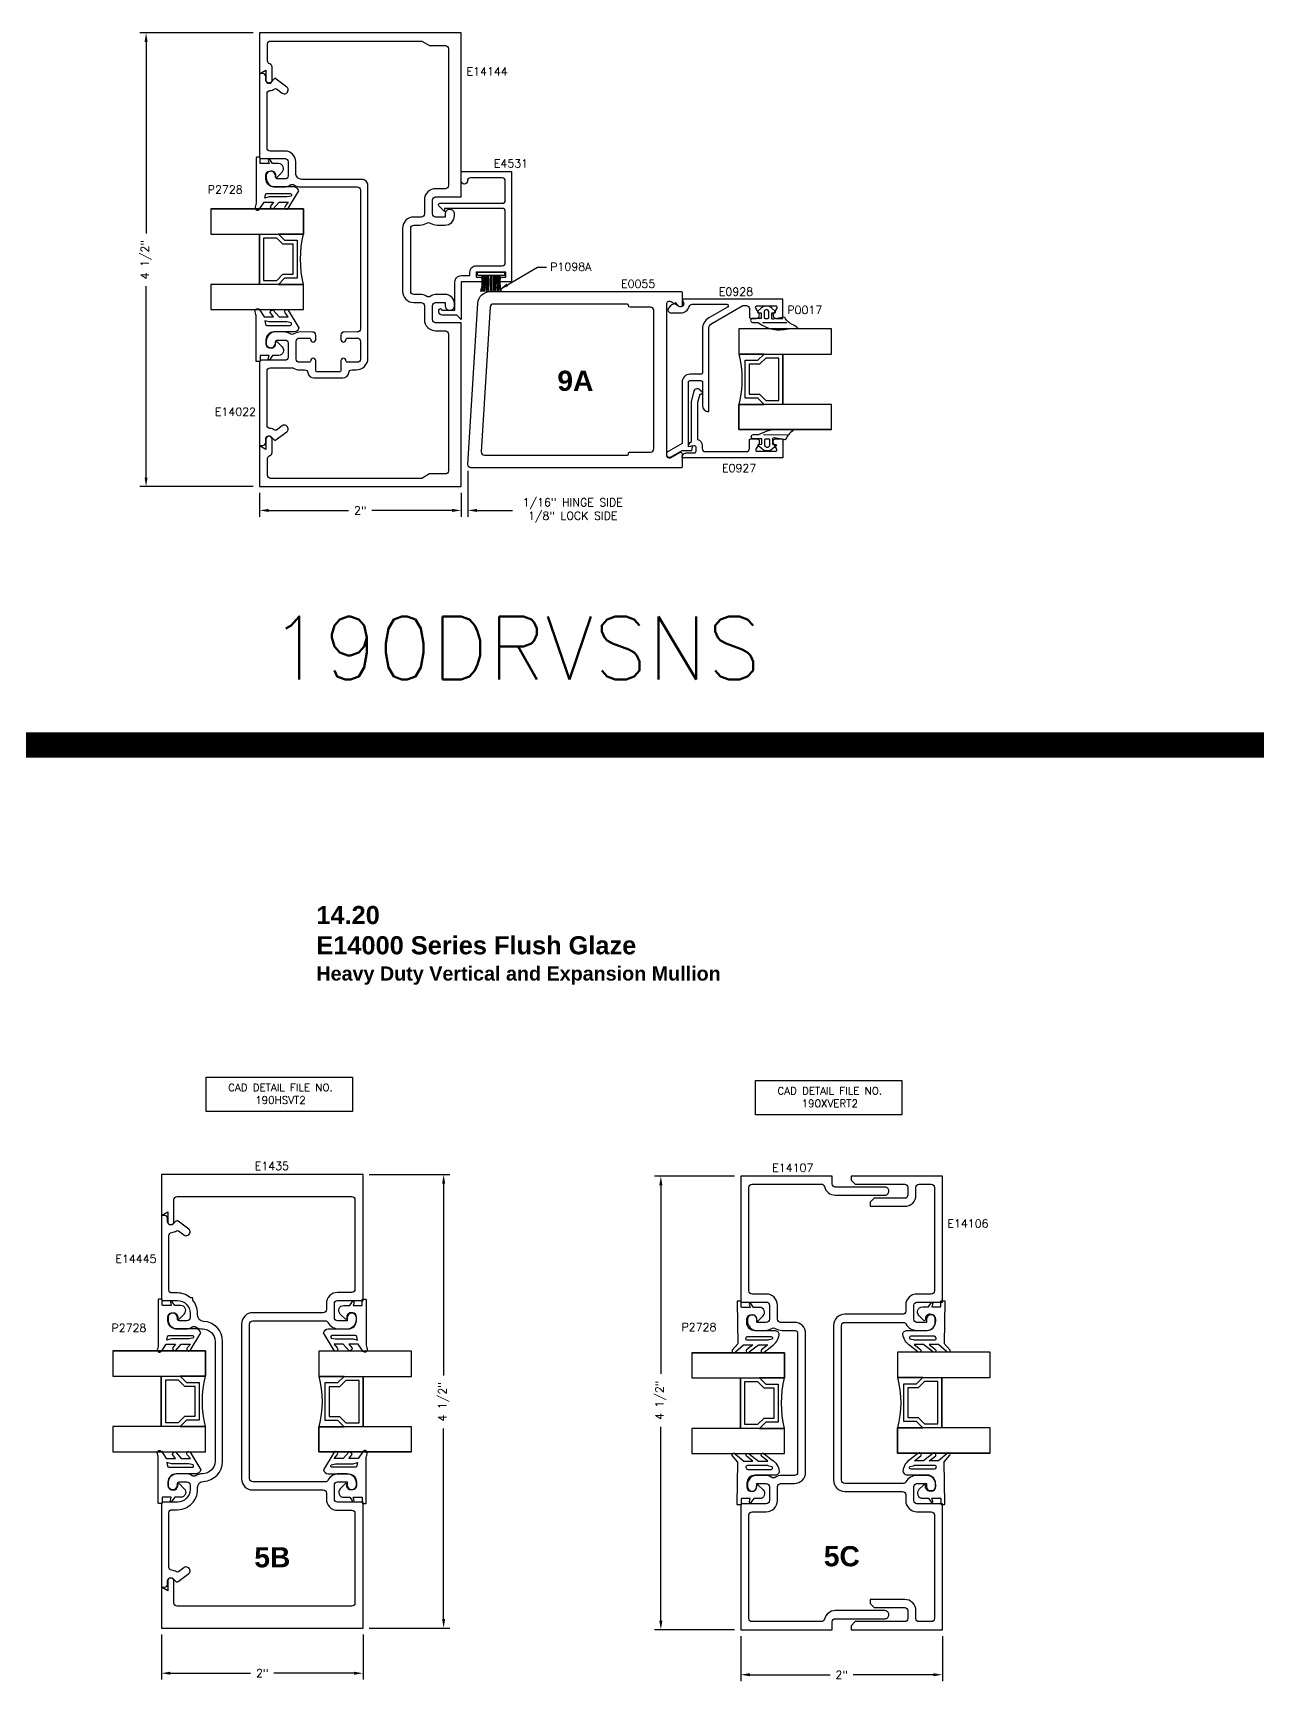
# Model space of a CAD drawing. Extents: x 0 to 139, y -24 to 89.
# Drawn here: x 98.1 to 110.24, y 30.25 to 46.6 of the extents above; entities that cross this region are included whole.
import ezdxf

# ---------------------------------------------------------------- set-up
doc = ezdxf.new("R2010")
doc.units = 0
doc.header["$MEASUREMENT"] = 0
doc.layers.get('DEFPOINTS').update_dxf_attribs({"linetype": 'CONTINUOUS'})
for name, color, linetype in [('R-ANNO-DIMS', 3, 'CONTINUOUS'), ('R-ANNO-TEXT', 6, 'CONTINUOUS'), ('R-DET1', 4, 'CONTINUOUS'), ('R-DET2', 2, 'CONTINUOUS'), ('R-OTLN', 1, 'CONTINUOUS'), ('R-PAT1', 5, 'CONTINUOUS'), ('TITLE', 7, 'CONTINUOUS')]:
    doc.layers.add(name, color=color, linetype=linetype)
doc.styles.get("Standard").update_dxf_attribs({"font": 'simplex'})
doc.dimstyles.new('1X', dxfattribs={"dimtxt": 0.08, "dimasz": 0.09, "dimexe": 0.0625, "dimexo": 0.0625, "dimgap": 0.062, "dimtad": 0, "dimdec": 5, "dimzin": 4, "dimtxsty": 'STANDARD', "dimcen": 0, "dimclrd": 256, "dimclre": 256, "dimclrt": 256, "dimazin": 3, "dimtfac": 1, "dimtdec": 5, "dimtofl": 0, "dimtmove": 0, "dimatfit": 3, "dimtolj": 1, "dimtzin": 4})

# ---------------------------------------------------------------- blocks, each defined once
blk = doc.blocks.new('*D66')
at = {"layer": 'DEFPOINTS', "color": 0}
for p in [(99.376, 30.777), (101.376, 30.777), (101.376, 30.33)]:
    blk.add_point(p, dxfattribs=at)
at = {"layer": 'R-ANNO-DIMS'}
for p, q in [((99.376, 30.714), (99.376, 30.268)), ((101.376, 30.714), (101.376, 30.268)), ((99.466, 30.33), (100.26, 30.33)), ((101.286, 30.33), (100.491, 30.33))]:
    blk.add_line(p, q, dxfattribs=at)
for points in [[(99.466, 30.345), (99.466, 30.315), (99.376, 30.33)], [(101.286, 30.345), (101.286, 30.315), (101.376, 30.33)]]:
    blk.add_solid(points, dxfattribs=at)
at = {"layer": 'R-ANNO-DIMS', "insert": (100.376, 30.33), "char_height": 0.08, "attachment_point": 5}
blk.add_mtext('\\A1;2"', dxfattribs=at)
blk = doc.blocks.new('*D67')
at = {"layer": 'DEFPOINTS', "color": 0}
for p in [(101.376, 35.277), (102.175, 35.277), (101.376, 30.777)]:
    blk.add_point(p, dxfattribs=at)
at = {"layer": 'R-ANNO-DIMS'}
for p, q in [((101.438, 35.277), (102.238, 35.277)), ((102.175, 35.187), (102.175, 33.283)), ((102.175, 30.867), (102.175, 32.759)), ((101.438, 30.777), (102.238, 30.777))]:
    blk.add_line(p, q, dxfattribs=at)
for points in [[(102.16, 35.187), (102.19, 35.187), (102.175, 35.277)], [(102.16, 30.867), (102.19, 30.867), (102.175, 30.777)]]:
    blk.add_solid(points, dxfattribs=at)
at = {"layer": 'R-ANNO-DIMS', "insert": (102.175, 33.021), "char_height": 0.08, "attachment_point": 5, "rotation": 90}
blk.add_mtext('\\A1;4 1/2"', dxfattribs=at)
blk = doc.blocks.new('*D134')
at = {"layer": 'DEFPOINTS', "color": 0}
for p in [(99.224, 46.601), (100.349, 46.601), (100.349, 42.101)]:
    blk.add_point(p, dxfattribs=at)
at = {"layer": 'R-ANNO-DIMS'}
for p, q in [((100.286, 46.601), (99.161, 46.601)), ((99.224, 46.511), (99.224, 44.613)), ((99.224, 42.191), (99.224, 44.089)), ((100.286, 42.101), (99.161, 42.101))]:
    blk.add_line(p, q, dxfattribs=at)
for points in [[(99.209, 46.511), (99.239, 46.511), (99.224, 46.601)], [(99.209, 42.191), (99.239, 42.191), (99.224, 42.101)]]:
    blk.add_solid(points, dxfattribs=at)
at = {"layer": 'R-ANNO-DIMS', "insert": (99.224, 44.351), "char_height": 0.08, "attachment_point": 5, "rotation": 90}
blk.add_mtext('\\A1;4 1/2"', dxfattribs=at)
blk = doc.blocks.new('*D135')
at = {"layer": 'DEFPOINTS', "color": 0}
for p in [(100.349, 42.101), (102.349, 42.101), (102.349, 41.865)]:
    blk.add_point(p, dxfattribs=at)
at = {"layer": 'R-ANNO-DIMS'}
for p, q in [((100.349, 42.039), (100.349, 41.802)), ((102.349, 42.039), (102.349, 41.802)), ((100.439, 41.865), (101.233, 41.865)), ((102.259, 41.865), (101.464, 41.865))]:
    blk.add_line(p, q, dxfattribs=at)
for points in [[(100.439, 41.88), (100.439, 41.85), (100.349, 41.865)], [(102.259, 41.88), (102.259, 41.85), (102.349, 41.865)]]:
    blk.add_solid(points, dxfattribs=at)
at = {"layer": 'R-ANNO-DIMS', "insert": (101.349, 41.865), "char_height": 0.08, "attachment_point": 5}
blk.add_mtext('\\A1;2"', dxfattribs=at)
blk = doc.blocks.new('*D136')
at = {"layer": 'DEFPOINTS', "color": 0}
for p in [(102.415, 42.318), (102.349, 42.101), (102.415, 41.865)]:
    blk.add_point(p, dxfattribs=at)
at = {"layer": 'R-ANNO-DIMS'}
for p, q in [((102.415, 42.256), (102.415, 41.802)), ((102.349, 42.039), (102.349, 41.802)), ((102.259, 41.865), (102.169, 41.865)), ((102.505, 41.865), (102.858, 41.865))]:
    blk.add_line(p, q, dxfattribs=at)
for points in [[(102.259, 41.88), (102.259, 41.85), (102.349, 41.865)], [(102.505, 41.88), (102.505, 41.85), (102.415, 41.865)]]:
    blk.add_solid(points, dxfattribs=at)
at = {"layer": 'R-ANNO-DIMS', "insert": (103.455, 41.865), "char_height": 0.08, "attachment_point": 5}
blk.add_mtext('\\A1;1/16" HINGE SIDE\\P1/8" LOCK SIDE', dxfattribs=at)
blk = doc.blocks.new('WEATHERING')
at = {"layer": 'R-DET2'}
for p, q in [((0, 0), (0, -0.27)), ((0, 0), (0.03, 0)), ((0.03, 0), (0.03, -0.27)), ((0, -0.129), (-0.16, -0.129)), ((0, -0.139), (-0.16, -0.139)), ((0, -0.27), (0.03, -0.27))]:
    blk.add_line(p, q, dxfattribs=at)
for centre, radius, start, end in [((-0.056, 0.313), 0.361, 253.2416, 278.8875), ((-0.056, 0.313), 0.371, 253.7056, 278.6489), ((-0.057, 0.486), 0.557, 259.3278, 275.8729), ((-0.057, 0.486), 0.566, 259.5182, 275.7701), ((-0.063, 0.677), 0.77, 262.7557, 274.6832), ((-0.063, 0.677), 0.78, 262.849, 274.6238), ((-0.066, 1.463), 1.578, 266.5833, 272.3941), ((-0.067, -1.773), 1.619, 87.6382, 93.304), ((-0.064, -0.966), 0.8, 85.4377, 96.9231), ((-0.064, -0.966), 0.79, 85.3793, 97.0112), ((-0.058, -0.769), 0.58, 84.3053, 100.1631), ((-0.058, -0.769), 0.57, 84.2043, 100.3432), ((-0.056, -0.591), 0.38, 81.4567, 105.8164), ((-0.056, -0.591), 0.37, 81.2223, 106.2556)]:
    blk.add_arc(centre, radius, start, end, dxfattribs=at)
blk = doc.blocks.new('P2728_GASKET')
at = {"layer": 'R-DET2'}
blk.add_lwpolyline([(86.461, 33.362), (86.567, 33.537, 0.301952), (86.52, 33.577), (86.32, 33.577, -0.414214), (86.24, 33.657), (86.24, 33.695, -0.388879), (86.276, 33.735), (86.292, 33.736, -0.440011), (86.336, 33.696), (86.336, 33.682, 0.668179), (86.353, 33.675), (86.401, 33.724, 0.668179), (86.366, 33.809), (86.307, 33.809), (86.279, 33.849, 0.836323), (86.264, 33.842), (86.273, 33.809), (86.189, 33.809, -0.414214), (86.183, 33.815), (86.183, 33.865, 0.414214), (86.177, 33.871), (86.149, 33.871, 0.414214), (86.143, 33.865), (86.143, 33.427, -0.083245), (86.135, 33.378), (86.135, 33.378)], format="xyb", dxfattribs=at)
for points in [[(86.174, 33.352), (86.223, 33.426), (86.314, 33.426), (86.283, 33.384)], [(86.313, 33.359), (86.371, 33.426), (86.462, 33.426), (86.431, 33.388)]]:
    blk.add_lwpolyline(points, dxfattribs=at)
blk.add_lwpolyline([(86.235, 33.499, -0.372312), (86.249, 33.512), (86.48, 33.512, -0.668179), (86.49, 33.486), (86.448, 33.478), (86.274, 33.478), (86.23, 33.465)], format="xyb", close=True, dxfattribs=at)
at = {"layer": 'R-DET2', "ltscale": 0.1}
for centre, radius, start, end in [((86.157, 33.369), 0.0237, 157.7655, 314.5007), ((86.313, 33.388), 0.0297, 188.4603, 270), ((86.446, 33.375), 0.0199, 139.7022, 319.7022)]:
    blk.add_arc(centre, radius, start, end, dxfattribs=at)
blk = doc.blocks.new('*D303')
at = {"layer": 'DEFPOINTS', "color": 0}
for p in [(104.329, 35.261), (105.122, 35.261), (105.122, 30.761)]:
    blk.add_point(p, dxfattribs=at)
at = {"layer": 'R-ANNO-DIMS'}
for p, q in [((105.06, 35.261), (104.266, 35.261)), ((104.329, 35.171), (104.329, 33.299)), ((104.329, 30.851), (104.329, 32.775)), ((105.06, 30.761), (104.266, 30.761))]:
    blk.add_line(p, q, dxfattribs=at)
for points in [[(104.314, 35.171), (104.344, 35.171), (104.329, 35.261)], [(104.314, 30.851), (104.344, 30.851), (104.329, 30.761)]]:
    blk.add_solid(points, dxfattribs=at)
at = {"layer": 'R-ANNO-DIMS', "insert": (104.329, 33.037), "char_height": 0.08, "attachment_point": 5, "rotation": 90}
blk.add_mtext('\\A1;4 1/2"', dxfattribs=at)
blk = doc.blocks.new('*D304')
at = {"layer": 'DEFPOINTS', "color": 0}
for p in [(105.122, 30.761), (107.122, 30.761), (107.122, 30.315)]:
    blk.add_point(p, dxfattribs=at)
at = {"layer": 'R-ANNO-DIMS'}
for p, q in [((105.122, 30.699), (105.122, 30.252)), ((107.122, 30.699), (107.122, 30.252)), ((105.212, 30.315), (106.007, 30.315)), ((107.032, 30.315), (106.237, 30.315))]:
    blk.add_line(p, q, dxfattribs=at)
for points in [[(105.212, 30.33), (105.212, 30.3), (105.122, 30.315)], [(107.032, 30.33), (107.032, 30.3), (107.122, 30.315)]]:
    blk.add_solid(points, dxfattribs=at)
at = {"layer": 'R-ANNO-DIMS', "insert": (106.122, 30.315), "char_height": 0.08, "attachment_point": 5}
blk.add_mtext('\\A1;2"', dxfattribs=at)

msp = doc.modelspace()

# ---------------------------------------------------------------- linework, layer by layer
at = {"layer": 'R-ANNO-DIMS'}
for p, q in [((105.1220236, 30.6989959), (105.1220236, 30.2545735)), ((107.1220236, 30.6989959), (107.1220236, 30.2545735))]:
    msp.add_line(p, q, dxfattribs=at)
at = {"layer": 'R-ANNO-TEXT'}
for points in [[(99.8199627, 36.243623), (101.2714426, 36.243623), (101.2714426, 35.9015602), (99.8199627, 35.9015602)], [(105.2675101, 36.2102731), (106.71899, 36.2102731), (106.71899, 35.8682103), (105.2675101, 35.8682103)]]:
    msp.add_lwpolyline(points, close=True, dxfattribs=at)
at = {"layer": 'R-DET1'}
for points in [[(100.7078671, 45.2102495), (100.7078671, 45.3122495), (100.7078671, 45.3232495, 0.414151258), (100.6018671, 45.4292495), (100.4538671, 45.4292495, -0.4133333333), (100.4238671, 45.4592495), (100.4238671, 45.9989495, -0.3842927381), (100.4518671, 46.0297495, 0.1250270914), (100.5000671, 46.0467495, -0.3082190999), (100.5172671, 46.0462495), (100.5729671, 46.0047495, 0.6157428407), (100.6328671, 46.0348495), (100.6328671, 46.0380495, 0.2391768851), (100.6203671, 46.0629495), (100.5016671, 46.1512495), (100.4637671, 46.1133495, -0.667873573), (100.4108671, 46.1352495), (100.4108671, 46.1672495, 0.4161327233), (100.3798671, 46.1982495), (100.3488671, 46.1982495), (100.3488671, 45.3742495, 0.4142135624), (100.3688671, 45.3542495), (100.6018671, 45.3542495, -0.4161327233), (100.6328671, 45.3232495), (100.6328671, 45.1842495, -0.4129032258), (100.6018671, 45.1532495), (100.5278671, 45.1532495, -0.4142135624), (100.5078671, 45.1732495), (100.5078671, 45.1816495, 1.0118394562), (100.4148671, 45.1827495), (100.4148671, 45.1662495, 0.4139789032), (100.5078671, 45.0732495), (100.5881671, 45.0732495, 0.1438656715), (100.6556671, 45.0931495, -0.2925397147), (100.6891671, 45.0931495, 0.1430626198), (100.7566671, 45.0732495), (101.3178671, 45.0732495, -0.4161327233), (101.3488671, 45.0422495), (101.3488671, 43.6662495, -0.4129032258), (101.3178671, 43.6352495), (101.1874748, 43.63425, 0.4142135624), (101.1564748, 43.60325), (101.1564748, 43.55925, 0.4142135624), (101.1814748, 43.53425, 0.4142135624), (101.2064748, 43.55925, -0.4142135624), (101.2214748, 43.57425), (101.3184748, 43.57425, -0.4142135624), (101.3494748, 43.54325), (101.3494748, 43.36525, -0.4142135624), (101.3184748, 43.33425), (101.2214748, 43.33425, -0.4142135624), (101.2064748, 43.34925, 0.4142135624), (101.1814748, 43.37425, 0.4142135624), (101.1564748, 43.34925), (101.1564748, 43.2542496, -0.4142135624), (101.1414748, 43.2392496), (100.9214748, 43.2392496, -0.4142135624), (100.9064748, 43.2542496), (100.9064748, 43.34925, 0.4142135624), (100.8814748, 43.37425, 0.4142135624), (100.8564748, 43.34925, -0.4142135624), (100.8414748, 43.33425), (100.7444748, 43.33425, -0.4142135624), (100.7134748, 43.36525), (100.7134748, 43.54325, -0.4142135624), (100.7444748, 43.57425), (100.8414748, 43.57425, -0.4142135624), (100.8564748, 43.55925, 0.4142135624), (100.8814748, 43.53425, 0.4142135624), (100.9064748, 43.55925), (100.9064748, 43.60325, 0.4142135794), (100.8754748, 43.63425), (100.7566671, 43.6352495), (100.7566671, 43.6352495, 0.1444870806), (100.6891671, 43.6154495, -0.2925397147), (100.6556671, 43.6154495, 0.1452865705), (100.5881671, 43.6352495), (100.5078671, 43.6352495, 0.4150537634), (100.4148671, 43.5422495), (100.4148671, 43.5257495, 1.0129010917), (100.5078671, 43.5269495), (100.5078671, 43.5352495, -0.4142135624), (100.5278671, 43.5552495), (100.6018671, 43.5552495, -0.4161327233), (100.6328671, 43.5242495), (100.6328671, 43.3852495, -0.4129032258), (100.6018671, 43.3542495), (100.3688671, 43.3542495, 0.4142135624), (100.3488671, 43.3342495), (100.3488671, 42.5102495), (100.3798671, 42.5102495, 0.4129032258), (100.4108671, 42.5412495), (100.4108671, 42.5732495, -0.6690389661), (100.4637671, 42.5952495), (100.5016671, 42.5572495), (100.6203671, 42.6456495, 0.2383281561), (100.6328671, 42.6704495), (100.6328671, 42.6737495, 0.6157428407), (100.5729671, 42.7038495), (100.5172671, 42.6623495, -0.3082190999), (100.5000671, 42.6618495, 0.1213374475), (100.4518671, 42.6788495, -0.3842927381), (100.4238671, 42.7096495), (100.4238671, 43.2492495, -0.4164105801), (100.4538406, 43.2792496), (100.6704483, 43.2792496, -0.1327057146), (100.6860593, 43.275032, 0.1327057146), (100.7444748, 43.25925), (100.7963878, 43.25925, -0.3737096001), (100.8270835, 43.2325832, 0.3737096001), (100.8884748, 43.1792496), (101.1744748, 43.1792496, 0.3737096001), (101.2358661, 43.2325832, -0.3737096001), (101.2665618, 43.25925), (101.3078671, 43.25925, 0.4142135624), (101.4238671, 43.37525), (101.4238671, 45.0882495, 0.4150009834), (101.3638671, 45.1482495), (100.7698671, 45.1482495, -0.4145170493)], [(102.2865058, 44.1327063, -0.4142135624), (102.3485058, 44.1947063), (102.4355058, 44.1947063), (102.4355068, 44.2297063, -0.4142135624), (102.4975068, 44.2917063), (102.7555058, 44.2917053, 0.4142135624), (102.7865058, 44.3227053), (102.7865058, 44.8302043, 0.4142135624), (102.7555058, 44.8612043), (102.1835058, 44.8612043), (102.1835058, 44.8302043), (102.1278553, 44.8858548, -0.6681786379), (102.1383558, 44.9112053), (102.7555058, 44.9112043, 0.4142135624), (102.7865058, 44.9422043), (102.7865058, 45.1334553, 0.4142135624), (102.7555058, 45.1644553), (102.4415058, 45.1644553, 0.4233808722), (102.4105078, 45.1324553, -0.9999838711), (102.3485058, 45.1324563), (102.3485058, 45.2264563), (102.8485058, 45.2264563), (102.8485058, 44.1327063), (102.7355058, 44.1327063), (102.7355058, 44.1567063, -0.4142135624), (102.7585058, 44.1797063), (102.7925068, 44.1797053), (102.7925068, 44.2297063), (102.4975068, 44.2297063), (102.4975068, 44.1797053), (102.5325058, 44.1797063, -0.4142135624), (102.5555058, 44.1567063), (102.5555058, 44.1327063), (102.3485058, 44.1327063), (102.3485058, 43.7582053), (102.3055058, 43.8012053), (102.1595058, 43.8012063, -0.4142135624), (102.1285058, 43.8322063), (102.1285058, 43.8512063, -1), (102.1585058, 43.8512063), (102.2865058, 43.8512063)], [(104.8036727, 43.1844535), (104.8036727, 43.6664674, -0.2679441748), (104.8346727, 43.7201614), (105.1428885, 43.8981094), (105.1776728, 43.8981094, -0.4142135624), (105.2086728, 43.8671094), (105.2086728, 43.7851094, 0.4142135624), (105.2236728, 43.7701094), (105.2756728, 43.7701094, 0.5773502019), (105.3025196, 43.8166094), (105.270188, 43.8726094, -0.5773502019), (105.2831784, 43.8951094), (105.4651673, 43.8951094, -0.5773519876), (105.4781576, 43.8726093), (105.4458258, 43.8166096, 0.5773519876), (105.4726725, 43.7701094), (105.5396727, 43.7701094), (105.5396727, 43.9601094), (104.5396728, 43.9601094), (104.5534591, 43.9256141, -0.8690756106), (104.5001818, 43.895104), (104.477673, 43.9241096, 0.1233324455), (104.4073489, 43.8754364, 0.6447667401), (104.4306047, 43.8241094), (104.5246727, 43.8241095, 0.3306536284), (104.6108254, 43.8880764, -0.3306533202), (104.6405002, 43.9101094), (104.9836912, 43.9101094, -0.7673263224), (104.9911912, 43.882119), (104.8041727, 43.7741434, 0.2679502201), (104.7416727, 43.6658904), (104.7416727, 43.2311095, -0.4142135624), (104.7256727, 43.2151095), (104.6176727, 43.2151095, 0.4142135624), (104.5396727, 43.1371095), (104.5396727, 42.5299966), (104.4001727, 42.4494562, 1), (104.4311727, 42.3957626), (104.5396728, 42.4584052), (104.635347, 42.4584052), (104.6476727, 42.5044052), (104.6016727, 42.4962941), (104.6016727, 43.1371095, -0.4142135624), (104.6176727, 43.1531095), (104.7256727, 43.1531095, -0.4142135624), (104.7416727, 43.1371095), (104.7416727, 42.9071095, 0.4142135624), (104.8036727, 42.8451095)], [(105.4726726, 42.576294), (105.5396726, 42.576294), (105.5396726, 42.386294), (104.5396727, 42.386294, -0.4142136795), (104.5896727, 42.436294), (104.6626727, 42.4362941, 0.4142135624), (104.6776727, 42.4512941), (104.6776727, 42.4918187, 0.4663063931), (104.660068, 42.5065908), (104.6016727, 42.4962941, -0.2521277737), (104.631673, 42.5482938), (104.6316726, 42.9432942), (104.6606172, 43.0513169, -0.7157527911), (104.719167, 43.0552261, -1.1795036867), (104.7153283, 43.0159517), (104.6936726, 42.9351307), (104.6936726, 42.5695913, -0.3397134022), (104.7396727, 42.5096949), (104.7396727, 42.4792941, 0.4142135232), (104.7706727, 42.4482941), (105.1776726, 42.4482941, 0.4142136569), (105.2086726, 42.4792941), (105.2086726, 42.561294, -0.4142135624), (105.2236726, 42.576294), (105.2756726, 42.576294, -0.5773651401), (105.3025187, 42.5297928), (105.2701877, 42.4737941, 0.5773517472), (105.2831781, 42.451294), (105.4651672, 42.4512941, 0.5773513623), (105.4781575, 42.473794), (105.4459237, 42.5296257, -0.5794456886), (105.4726726, 42.576294, 1)], [(99.6824168, 32.2880766, 0.1452865705), (99.6149168, 32.3078766), (99.5346168, 32.3078766, 0.4150537634), (99.4416168, 32.2148766), (99.4416168, 32.1983766, 1.0129010917), (99.5346168, 32.1995766), (99.5346168, 32.2078766, -0.4142135624), (99.5546168, 32.2278766), (99.6286168, 32.2278766, -0.4161327233), (99.6596168, 32.1968766), (99.6596168, 32.1518766, -0.4142135624), (99.5346168, 32.0268766), (99.3956168, 32.0268766, 0.4142135624), (99.3756168, 32.0068766), (99.3756168, 31.1928766, 0.4142135624), (99.3856168, 31.1828766), (99.4066168, 31.1828766, 0.4129032258), (99.4376168, 31.2138766), (99.4376168, 31.2458766, -0.6690389661), (99.4905168, 31.2678766), (99.516193, 31.2421326, 0.3726509123), (99.5422996, 31.2402156), (99.6471168, 31.3182766, 0.2383281561), (99.6596168, 31.3430766), (99.6596168, 31.3463766, 0.6157428407), (99.5997168, 31.3764766), (99.5440168, 31.3349766, -0.3082190999), (99.5268168, 31.3344766, 0.1213374475), (99.4786168, 31.3514766, -0.3842927381), (99.4506168, 31.3822766), (99.4506168, 31.9218766, -0.4166706115), (99.4806168, 31.9518766), (99.5346168, 31.9518766, 0.4142135624), (99.7346168, 32.1518766), (99.7346168, 32.1712509, -0.3986406071), (99.7933038, 32.2331623, 0.3986406071), (99.9826168, 32.4328766), (99.9826168, 33.6208766, 0.3986406071), (99.7933038, 33.8205908, -0.3986406071), (99.7346168, 33.8825023), (99.7346168, 33.9018766, 0.1786830484), (99.6866447, 34.0318285), (99.6866447, 34.0539045), (99.6645687, 34.0539045, 0.1786830484), (99.5346168, 34.1018766), (99.4806168, 34.1018766, -0.4133333333), (99.4506168, 34.1318766), (99.4506168, 34.6715766, -0.3842927381), (99.4786168, 34.7023766, 0.1250270914), (99.5268168, 34.7193766, -0.3082190999), (99.5440168, 34.7188766), (99.5997168, 34.6773766, 0.6157428407), (99.6596168, 34.7074766), (99.6596168, 34.7106766, 0.2391768851), (99.6471168, 34.7355766), (99.5422792, 34.8135645, 0.3721215311), (99.5161998, 34.8116597), (99.4905168, 34.7859766, -0.667873573), (99.4376168, 34.8078766), (99.4376168, 34.8398766, 0.4161327233), (99.4066168, 34.8708766), (99.3856168, 34.8708766, 0.4142135624), (99.3756168, 34.8608766), (99.3756168, 34.0468766, 0.4142135624), (99.3956168, 34.0268766), (99.5346168, 34.0268766, -0.4142135624), (99.6596168, 33.9018766), (99.6596168, 33.8568766, -0.4129032258), (99.6286168, 33.8258766), (99.5546168, 33.8258766, -0.4142135624), (99.5346168, 33.8458766), (99.5346168, 33.8542766, 1.0118394562), (99.4416168, 33.8553766), (99.4416168, 33.8388766, 0.4139789032), (99.5346168, 33.7458766), (99.6149168, 33.7458766, 0.1438656715), (99.6824168, 33.7657766, -0.2925397147), (99.7159168, 33.7657766, 0.1425656593), (99.7831723, 33.7458774, -0.4129124678), (99.9076168, 33.6208787), (99.9076168, 32.432876, -0.4135158467), (99.7829146, 32.3078764, 0.143455795), (99.7159168, 32.2880766, -0.2925397147)]]:
    msp.add_lwpolyline(points, format="xyb", close=True, dxfattribs=at)
at = {"layer": 'R-DET2'}
for points in [[(99.8671667, 44.8568112), (99.8671666, 44.6068112), (100.7863671, 44.6068112), (100.7863671, 44.8568112), (99.8671666, 44.8568112), (100.7863671, 44.8568112), (100.7863671, 44.6068112), (100.5363671, 44.6068112), (100.5983671, 44.5448112), (100.7233671, 44.5448112), (100.7233671, 44.1688112), (100.5983671, 44.1688112), (100.5363671, 44.1068112), (100.3483671, 44.1068112), (100.3483671, 44.6068112), (100.3483671, 44.1068112), (99.8671666, 44.1068112), (99.8671666, 43.8568112), (100.7863671, 43.8568112), (100.7863671, 44.1068112), (100.5363671, 44.1068112), (100.7863671, 44.1068112, -0.1233101835), (100.7863671, 44.6068112, 1.5690044203)], [(106.0213731, 42.6662595), (106.0213733, 42.9162595), (105.1021727, 42.9162595), (105.1021727, 42.6662595), (106.0213733, 42.6662595), (105.1021727, 42.6662595), (105.1021727, 42.9162595), (105.3521727, 42.9162595), (105.2901727, 42.9782595), (105.1651727, 42.9782595), (105.1651727, 43.3542595), (105.2901727, 43.3542595), (105.3521727, 43.4162595), (105.5401727, 43.4162595), (105.5401727, 42.9162595), (105.5401727, 43.4162595), (106.0213733, 43.4162595), (106.0213733, 43.6662595), (105.1021727, 43.6662595), (105.1021727, 43.4162595), (105.3521727, 43.4162595), (105.1021727, 43.4162595, -0.1233101835), (105.1021727, 42.9162595, 1.5690044203)], [(98.8939164, 33.5269814), (98.8939163, 33.2769814), (99.8131168, 33.2769814), (99.8131168, 33.5269814), (98.8939163, 33.5269814), (99.8131168, 33.5269814), (99.8131168, 33.2769814), (99.5631168, 33.2769814), (99.6251168, 33.2149814), (99.7501168, 33.2149814), (99.7501168, 32.8389814), (99.6251168, 32.8389814), (99.5631168, 32.7769814), (99.3751168, 32.7769814), (99.3751168, 33.2769814), (99.3751168, 32.7769814), (98.8939163, 32.7769814), (98.8939163, 32.5269814), (99.8131168, 32.5269814), (99.8131168, 32.7769814), (99.5631168, 32.7769814), (99.8131168, 32.7769814, -0.1233101835), (99.8131168, 33.2769814, 1.5690044203)], [(101.8573173, 32.5244161), (101.8573175, 32.7744161), (100.9381169, 32.7744161), (100.9381169, 32.5244161), (101.8573175, 32.5244161), (100.9381169, 32.5244161), (100.9381169, 32.7744161), (101.1881169, 32.7744161), (101.1261169, 32.8364161), (101.0011169, 32.8364161), (101.0011169, 33.2124161), (101.1261169, 33.2124161), (101.1881169, 33.2744161), (101.3761169, 33.2744161), (101.3761169, 32.7744161), (101.3761169, 33.2744161), (101.8573175, 33.2744161), (101.8573175, 33.5244161), (100.9381169, 33.5244161), (100.9381169, 33.2744161), (101.1881169, 33.2744161), (100.9381169, 33.2744161, -0.1233101835), (100.9381169, 32.7744161, 1.5690044203)], [(104.63766, 33.5090812), (104.6376598, 33.2590812), (105.5568604, 33.2590812), (105.5568604, 33.5090812), (104.6376598, 33.5090812), (105.5568604, 33.5090812), (105.5568604, 33.2590812), (105.3068604, 33.2590812), (105.3688604, 33.1970812), (105.4938604, 33.1970812), (105.4938604, 32.8210812), (105.3688604, 32.8210812), (105.3068604, 32.7590812), (105.1188604, 32.7590812), (105.1188604, 33.2590812), (105.1188604, 32.7590812), (104.6376598, 32.7590812), (104.6376598, 32.5090812), (105.5568604, 32.5090812), (105.5568604, 32.7590812), (105.3068604, 32.7590812), (105.5568604, 32.7590812, -0.1233101835), (105.5568604, 33.2590812, 1.5690044203)], [(107.5960325, 32.5135822), (107.5960327, 32.7635822), (106.6768321, 32.7635822), (106.6768321, 32.5135822), (107.5960327, 32.5135822), (106.6768321, 32.5135822), (106.6768321, 32.7635822), (106.9268321, 32.7635822), (106.8648321, 32.8255822), (106.7398321, 32.8255822), (106.7398321, 33.2015822), (106.8648321, 33.2015822), (106.9268321, 33.2635822), (107.1148321, 33.2635822), (107.1148321, 32.7635822), (107.1148321, 33.2635822), (107.5960327, 33.2635822), (107.5960327, 33.5135822), (106.6768321, 33.5135822), (106.6768321, 33.2635822), (106.9268321, 33.2635822), (106.6768321, 33.2635822, -0.1233101835), (106.6768321, 32.7635822, 1.5690044203)]]:
    msp.add_lwpolyline(points, format="xyb", dxfattribs=at)
for points in [[(100.3883671, 44.5668112), (100.3883671, 44.1468112), (100.5197986, 44.1468112), (100.5817986, 44.2088112), (100.6833671, 44.2088112), (100.6833671, 44.5048112), (100.5817986, 44.5048112), (100.5197986, 44.5668112), (100.3883671, 44.5668112)], [(105.3383106, 43.7301094), (105.5780867, 43.730357)], [(105.5001727, 42.9562595), (105.5001727, 43.3762595), (105.3687413, 43.3762595), (105.3067413, 43.3142595), (105.2051727, 43.3142595), (105.2051727, 43.0182595), (105.3067413, 43.0182595), (105.3687413, 42.9562595), (105.5001727, 42.9562595)], [(105.3455228, 42.616294), (105.5852988, 42.6160461)], [(99.4151168, 33.2369814), (99.4151168, 32.8169814), (99.5465483, 32.8169814), (99.6085483, 32.8789814), (99.7101168, 32.8789814), (99.7101168, 33.1749814), (99.6085483, 33.1749814), (99.5465483, 33.2369814), (99.4151168, 33.2369814)], [(101.3361169, 32.8144161), (101.3361169, 33.2344161), (101.2046854, 33.2344161), (101.1426854, 33.1724161), (101.0411169, 33.1724161), (101.0411169, 32.8764161), (101.1426854, 32.8764161), (101.2046854, 32.8144161), (101.3361169, 32.8144161)], [(105.1588604, 33.2190812), (105.1588604, 32.7990812), (105.2902918, 32.7990812), (105.3522918, 32.8610812), (105.4538604, 32.8610812), (105.4538604, 33.1570812), (105.3522918, 33.1570812), (105.2902918, 33.2190812), (105.1588604, 33.2190812)], [(107.0748321, 32.8035822), (107.0748321, 33.2235822), (106.9434006, 33.2235822), (106.8814006, 33.1615822), (106.7798321, 33.1615822), (106.7798321, 32.8655822), (106.8814006, 32.8655822), (106.9434006, 32.8035822), (107.0748321, 32.8035822)]]:
    msp.add_lwpolyline(points, dxfattribs=at)
for points in [[(105.5926202, 43.6667714), (105.6907287, 43.6710183, 0.1022612087), (105.6298679, 43.7104381, -0.1690634905), (105.5609617, 43.7723937, 0.3788088369), (105.550309, 43.7802746), (105.4449924, 43.7610606, -0.3462419148), (105.4291209, 43.7710225), (105.4291209, 43.8251094), (105.4593181, 43.8262203, 0.6086559015), (105.4647215, 43.839365), (105.4281688, 43.8716757, 0.3786170875), (105.3250729, 43.8716757), (105.2885202, 43.839365, 0.6086559015), (105.2939236, 43.8262203), (105.3241209, 43.8251094), (105.3241209, 43.7701094), (105.2391209, 43.7701094, 1), (105.2391209, 43.7301094), (105.2941604, 43.7301094, 0.2389767662)], [(105.3691209, 43.8561568, 0.3419987131), (105.3541209, 43.8367919), (105.3541209, 43.7781094, 0.4142135624), (105.3621209, 43.7701094), (105.3911209, 43.7701094, 0.4142135624), (105.3991209, 43.7781094), (105.3991209, 43.8367919, 0.3419987131), (105.3841209, 43.8561568, 0.1270166538)], [(105.5293495, 42.6700097), (105.6272989, 42.6651796, -0.4770370124), (105.63708, 42.6530986, 0.1493484825), (105.5681737, 42.5740095, -0.3788088369), (105.5575211, 42.5661286), (105.4522045, 42.5853427, 0.3462419148), (105.4363329, 42.5753808), (105.4363329, 42.5212939), (105.4665301, 42.520183, -0.6086559015), (105.4719335, 42.5070382), (105.4353808, 42.4747276, -0.3786170875), (105.3322849, 42.4747277), (105.2957323, 42.5070384, -0.6086559015), (105.3011356, 42.5201831), (105.3313329, 42.521294), (105.3313329, 42.576294), (105.2463329, 42.576294, -1), (105.246333, 42.616294), (105.3013725, 42.616294, -0.1522698742)], [(105.3763329, 42.4902466, -0.3419987131), (105.3613329, 42.5096115), (105.3613329, 42.5682939, -0.4142135624), (105.3693329, 42.5762939), (105.3983329, 42.5762939, -0.4142135624), (105.4063329, 42.5682939), (105.4063329, 42.5096114, -0.3419987131), (105.3913329, 42.4902465, -0.1270166538)], [(105.2777076, 33.8468605), (105.2777076, 33.8328658, 0.6681786379), (105.2947787, 33.8257947), (105.3430412, 33.8740571, 0.6681786379), (105.3076858, 33.9594125), (105.2488361, 33.9594125), (105.2206963, 33.9990473, 0.8363234174), (105.2064457, 33.9923455), (105.2152701, 33.9594125), (105.1313965, 33.9594125, -0.4142135624), (105.1253965, 33.9654125), (105.1253965, 34.0154125, 0.4142135624), (105.1193965, 34.0214125), (105.0913965, 34.0214125, 0.4142135624), (105.0853965, 34.0154125), (105.0923118, 33.596948, -0.1630378793), (105.0923118, 33.596948), (105.0359682, 33.5330315, 0.8866576519), (105.0680458, 33.5176163), (105.1497465, 33.5868873), (105.2408485, 33.5868873), (105.1770017, 33.5374187, 0.9485134715), (105.2065488, 33.5172097), (105.2970861, 33.5868873), (105.3889, 33.5868873), (105.3258543, 33.5376575, 0.958754735), (105.3543352, 33.5159416), (105.4299373, 33.5751945, 0.2262200796), (105.5017076, 33.687114, 0.4142135624), (105.4617076, 33.727114), (105.2617076, 33.727114, -0.4142135624), (105.1817076, 33.807114), (105.1817076, 33.8454607, -0.3888787319), (105.2182214, 33.8853085), (105.2342214, 33.8867083, -0.4400105309)], [(106.9534907, 33.8505835), (106.9534907, 33.8365887, -0.6681786379), (106.9364197, 33.8295177), (106.8881572, 33.8777801, -0.6681786379), (106.9235125, 33.9631355), (106.9823623, 33.9631355), (107.0105021, 34.0027703, -0.8363234174), (107.0247526, 33.9960685), (107.0159283, 33.9631355), (107.0998019, 33.9631355, 0.4142135624), (107.1058019, 33.9691355), (107.1058019, 34.0191355, -0.4142135624), (107.1118019, 34.0251355), (107.1398019, 34.0251355, -0.4142135624), (107.1458019, 34.0191355), (107.1388865, 33.6006709, 0.1630378793), (107.1388865, 33.6006709), (107.1952302, 33.5367545, -0.8866576519), (107.1631526, 33.5213392), (107.0814518, 33.5906103), (106.9903498, 33.5906103), (107.0541966, 33.5411417, -0.9485134715), (107.0246495, 33.5209327), (106.9341122, 33.5906103), (106.8422983, 33.5906103), (106.905344, 33.5413805, -0.958754735), (106.8768632, 33.5196645), (106.801261, 33.5789175, -0.2262200796), (106.7294907, 33.6908369, -0.4142135624), (106.7694907, 33.7308369), (106.9694907, 33.7308369, 0.4142135624), (107.0494907, 33.8108369), (107.0494907, 33.8491837, 0.3888787319), (107.012977, 33.8890315), (106.996977, 33.8904313, 0.4400105309)], [(105.1766262, 33.6574325, -0.3723118187), (105.1914684, 33.6702629), (105.4217076, 33.6702629, -0.6681786379), (105.4323142, 33.6446563), (105.3983961, 33.63673, -0.1989123674), (105.3877895, 33.6323366), (105.1865104, 33.6323366, -0.4573947209), (105.1716681, 33.6495062)], [(107.0545722, 33.6611554, 0.3723118187), (107.0397299, 33.6739858), (106.8094907, 33.6739858, 0.6681786379), (106.7988841, 33.6483792), (106.8328023, 33.640453, 0.1989123674), (106.8434089, 33.6360596), (107.044688, 33.6360596, 0.4573947209), (107.0595303, 33.6532292)], [(105.2786038, 32.1746996), (105.2786038, 32.1886944, -0.6681786379), (105.2956749, 32.1957654), (105.3439373, 32.147503, -0.6681786379), (105.308582, 32.0621476), (105.2497323, 32.0621476), (105.2215924, 32.0225128, -0.8363234174), (105.2073419, 32.0292146), (105.2161663, 32.0621476), (105.1322926, 32.0621476, 0.4142135624), (105.1262926, 32.0561476), (105.1262926, 32.0061476, -0.4142135624), (105.1202926, 32.0001476), (105.0922926, 32.0001476, -0.4142135624), (105.0862926, 32.0061476), (105.093208, 32.4246122, 0.1630378793), (105.093208, 32.4246122), (105.0368643, 32.4885286, -0.8866576519), (105.0689419, 32.5039438), (105.1506427, 32.4346728), (105.2417447, 32.4346728), (105.1778979, 32.4841414, -0.9485134715), (105.207445, 32.5043504), (105.2979823, 32.4346728), (105.3897962, 32.4346728), (105.3267505, 32.4839026, -0.958754735), (105.3552314, 32.5056185), (105.4308335, 32.4463656, -0.2262200796), (105.5026038, 32.3344461, -0.4142135624), (105.4626038, 32.2944461), (105.2626038, 32.2944461, 0.4142135624), (105.1826038, 32.2144461), (105.1826038, 32.1760994, 0.3888787319), (105.2191176, 32.1362516), (105.2351176, 32.1348518, 0.4400105309)], [(105.1775223, 32.3641276, 0.3723118187), (105.1923646, 32.3512972), (105.4226038, 32.3512972, 0.6681786379), (105.4332104, 32.3769038), (105.3992922, 32.3848301, 0.1989123674), (105.3886856, 32.3892235), (105.1874065, 32.3892235, 0.4573947209), (105.1725643, 32.3720539)], [(106.9543869, 32.1784226), (106.9543869, 32.1924173, 0.6681786379), (106.9373158, 32.1994884), (106.8890534, 32.1512259, 0.6681786379), (106.9244087, 32.0658706), (106.9832584, 32.0658706), (107.0113983, 32.0262357, 0.8363234174), (107.0256488, 32.0329376), (107.0168244, 32.0658706), (107.1006981, 32.0658706, -0.4142135624), (107.1066981, 32.0598706), (107.1066981, 32.0098706, 0.4142135624), (107.1126981, 32.0038706), (107.1406981, 32.0038706, 0.4142135624), (107.1466981, 32.0098706), (107.1397827, 32.4283351, -0.1630378793), (107.1397827, 32.4283351), (107.1961264, 32.4922516, 0.8866576519), (107.1640488, 32.5076668), (107.082348, 32.4383958), (106.991246, 32.4383958), (107.0550928, 32.4878643, 0.9485134715), (107.0255457, 32.5080733), (106.9350084, 32.4383958), (106.8431945, 32.4383958), (106.9062402, 32.4876256, 0.958754735), (106.8777593, 32.5093415), (106.8021572, 32.4500886, 0.2262200796), (106.7303869, 32.3381691, 0.4142135624), (106.7703869, 32.2981691), (106.9703869, 32.2981691, -0.4142135624), (107.0503869, 32.2181691), (107.0503869, 32.1798224, -0.3888787319), (107.0138731, 32.1399746), (106.9978731, 32.1385748, -0.4400105309)], [(107.0554684, 32.3678506, -0.3723118187), (107.0406261, 32.3550202), (106.8103869, 32.3550202, -0.6681786379), (106.7997803, 32.3806268), (106.8336985, 32.3885531, -0.1989123674), (106.8443051, 32.3929465), (107.0455842, 32.3929465, -0.4573947209), (107.0604264, 32.3757769)]]:
    msp.add_lwpolyline(points, format="xyb", close=True, dxfattribs=at)
at = {"layer": 'R-OTLN'}
msp.add_lwpolyline([(102.2235058, 43.6151221), (102.2235058, 42.2571221, -0.4142135624), (102.1925058, 42.2261221), (102.0355058, 42.2261221), (101.9575635, 42.1811221), (100.4595058, 42.1811221, -0.4142135624), (100.4285058, 42.2121221), (100.4285058, 42.3784983, -0.3350128188), (100.4510058, 42.4083102, 0.3350128188), (100.4735058, 42.4381221), (100.4735058, 42.5691221, 0.4142135624), (100.4425058, 42.6001221, 0.4142135624), (100.4115058, 42.5691221), (100.4115058, 42.470749), (100.3485058, 42.5071221), (100.3485058, 42.1011221), (102.3485058, 42.1011221), (102.3485058, 43.7261221), (102.0955058, 43.7261221, -0.4142135624), (102.0645058, 43.7571221), (102.0645058, 43.8961221, -0.4142135624), (102.0955058, 43.9271221), (102.1895058, 43.9271221), (102.1895058, 43.8971221, 0.4142135624), (102.2355058, 43.8511221), (102.2365058, 43.8511221, 0.4142135624), (102.2825058, 43.8971221), (102.2825058, 43.9141221, 0.4142135624), (102.1895058, 44.0071221), (102.1095058, 44.0071221, 0.1450639488), (102.0413968, 43.986937, -0.2963644577), (102.0076148, 43.986937, 0.1450639488), (101.9395058, 44.0071221), (101.8795058, 44.0071221, -0.4142135624), (101.8485058, 44.0381221), (101.8485058, 44.6641221, -0.4142135624), (101.8795058, 44.6951221), (101.9395058, 44.6951221, 0.1450639488), (102.0076148, 44.7153072, -0.2963644577), (102.0413968, 44.7153072, 0.1450639488), (102.1095058, 44.6951221), (102.1895058, 44.6951221, 0.4142135624), (102.2825058, 44.7881221), (102.2825058, 44.8051221, 0.4142135624), (102.2365058, 44.8511221), (102.2355058, 44.8511221, 0.4142135624), (102.1895058, 44.8051221), (102.1895058, 44.7751221), (102.0955058, 44.7751221, -0.4142135624), (102.0645058, 44.8061221), (102.0645058, 44.9451221, -0.4142135624), (102.0955058, 44.9761221), (102.3485058, 44.9761221), (102.3485058, 46.6011221), (100.3485058, 46.6011221), (100.3485058, 46.1951221), (100.4115058, 46.2314951), (100.4115058, 46.1331221, 0.4142135624), (100.4425058, 46.1021221, 0.4142135624), (100.4735058, 46.1331221), (100.4735058, 46.2641221, 0.3350128188), (100.4510058, 46.293934, -0.3350128188), (100.4285058, 46.3237459), (100.4285058, 46.4901221, -0.4142135624), (100.4595058, 46.5211221), (101.9575635, 46.5211221), (102.0355058, 46.4761221), (102.1925058, 46.4761221, -0.4142135624), (102.2235058, 46.4451221), (102.2235058, 45.0871221, -0.4142135624), (102.1925058, 45.0561221), (102.0955058, 45.0561221, 0.4142135624), (101.9845058, 44.9451221), (101.9845058, 44.8061221, -0.4142135624), (101.9535058, 44.7751221), (101.8795058, 44.7751221, 0.4142135624), (101.7685058, 44.6641221), (101.7685058, 44.0381221, 0.4142135624), (101.8795058, 43.9271221), (101.9535058, 43.9271221, -0.4142135624), (101.9845058, 43.8961221), (101.9845058, 43.7571221, 0.4142135624), (102.0955058, 43.6461221), (102.1925058, 43.6461221, -0.4142135624), (102.2235058, 43.6151221)], format="xyb", dxfattribs=at)
for points in [[(102.6395521, 44.0371463), (104.5297521, 44.0371463, -0.4142135624), (104.5397521, 44.0271463), (104.5397521, 43.8981463, -0.5775639246), (104.5172521, 43.8851463), (104.4302521, 43.9353463, 0.5768466291), (104.3837521, 43.9085463), (104.3837521, 42.4157463, 0.5779217384), (104.4302521, 42.3888463), (104.5172521, 42.4391463, -0.5775639246), (104.5397521, 42.4261463), (104.5397521, 42.2971463, -0.4142135624), (104.5297521, 42.2871463), (102.4457557, 42.2871463, -0.4326057653), (102.414816, 42.320079), (102.5147521, 43.9199463, -0.3958666547), (102.6395521, 44.0371463)], [(104.0227521, 42.4431463), (104.2277521, 42.4431463, 0.4142135624), (104.2587521, 42.4741463), (104.2587521, 43.8501463, 0.4142135624), (104.2277521, 43.8811463), (104.0237521, 43.8811463, -0.4133333333), (104.0087521, 43.8961463), (104.0087521, 43.8971463, 0.4133333333), (103.9937521, 43.9121463), (102.6686753, 43.9121463, 0.3960499129), (102.6377357, 43.8830798), (102.5478729, 42.4450798, 0.4326135345), (102.5788126, 42.4121463), (103.9937521, 42.4121463, 0.423001409), (104.0087521, 42.4276463, -0.4368348565)], [(100.2816168, 32.1478766), (100.9806168, 32.1478766, -0.4161327233), (101.0116168, 32.1168766), (101.0116168, 32.0578766, 0.4144144144), (101.1226168, 31.9468766), (101.2646168, 31.9468766, -0.4161327233), (101.2956168, 31.9158766), (101.2956168, 31.0258766, -0.4129032258), (101.2646168, 30.9948766), (99.5316168, 30.9948766, -0.4161327233), (99.5006168, 31.0258766), (99.5006168, 31.2448766, 0.4161327233), (99.4696168, 31.2758766, 0.4193548387), (99.4386168, 31.2448766), (99.4386168, 31.1465766), (99.3756168, 31.1828766), (99.3756168, 30.7768766), (101.3756168, 30.7768766), (101.3756168, 32.0268766), (101.1226168, 32.0268766, -0.4161327233), (101.0916168, 32.0578766), (101.0916168, 32.1968766, -0.4193548387), (101.1226168, 32.2278766), (101.2166168, 32.2278766), (101.2166168, 32.1983766, 1), (101.3096168, 32.1983766), (101.3096168, 32.2148766, 0.4139789032), (101.2166168, 32.3078766), (101.1366168, 32.3078766, 0.2718429418), (101.0274168, 32.2437766, -0.2696461314), (101.0003168, 32.2278766), (100.2816168, 32.2278766, -0.4161327233), (100.2506168, 32.2588766), (100.2506168, 33.7948766, -0.4193548387), (100.2816168, 33.8258766), (101.0003168, 33.8258766, -0.2751381828), (101.0274168, 33.8099766, 0.2718429418), (101.1366168, 33.7458766), (101.2166168, 33.7458766, 0.4129032258), (101.3096168, 33.8388766), (101.3096168, 33.8553766, 1), (101.2166168, 33.8553766), (101.2166168, 33.8258766), (101.1226168, 33.8258766, -0.4161327233), (101.0916168, 33.8568766), (101.0916168, 33.9958766, -0.4193548387), (101.1226168, 34.0268766), (101.3756168, 34.0268766), (101.3756168, 35.2768766), (99.3756168, 35.2768766), (99.3756168, 34.8708766), (99.4386168, 34.9072766), (99.4386168, 34.8088766, 0.4161327233), (99.4696168, 34.7778766, 0.4129032258), (99.5006168, 34.8088766), (99.5006168, 35.0278766, -0.4193548387), (99.5316168, 35.0588766), (101.2646168, 35.0588766, -0.4161327233), (101.2956168, 35.0278766), (101.2956168, 34.1378766, -0.4129032258), (101.2646168, 34.1068766), (101.1226168, 34.1068766, 0.4144144144), (101.0116168, 33.9958766), (101.0116168, 33.9368766, -0.4129032258), (100.9806168, 33.9058766), (100.2816168, 33.9058766, 0.4144144144), (100.1706168, 33.7948766), (100.1706168, 32.2588766, 0.4144144144)], [(105.6540236, 32.2924959), (105.5310236, 32.2924959, 0.1438783915), (105.4629236, 32.2722959, -0.2958579882), (105.4291236, 32.2722959, 0.1446800426), (105.3610236, 32.2924959), (105.2810236, 32.2924959, 0.4129032258), (105.1880236, 32.1994959), (105.1880236, 32.1829959, 1), (105.2810236, 32.1829959), (105.2810236, 32.2124959), (105.3750236, 32.2124959, -0.4161327233), (105.4060236, 32.1814959), (105.4060236, 32.0424959, -0.4161327233), (105.3750236, 32.0114959), (105.1220236, 32.0114959), (105.1220236, 30.7614959), (106.0280236, 30.7614959), (106.0280236, 30.8394959, -0.4129032258), (106.0590236, 30.8704959), (106.5510236, 30.8704959, 0.415), (106.5910236, 30.9104959, 0.415), (106.5510236, 30.9504959), (106.0590236, 30.9504959, 0.346473958), (105.9511236, 30.8652959, -0.3485231626), (105.9209236, 30.8414959), (105.2330236, 30.8414959, -0.4129032258), (105.2020236, 30.8724959), (105.2020236, 31.9004959, -0.4129032258), (105.2330236, 31.9314959), (105.3750236, 31.9314959, 0.4144144144), (105.4860236, 32.0424959), (105.4860236, 32.1814959, -0.4129032258), (105.5170236, 32.2124959), (105.6540236, 32.2124959, 0.4144144144), (105.7650236, 32.3234959), (105.7650236, 33.6994959, 0.4144144144), (105.6540236, 33.8104959), (105.5170236, 33.8104959, -0.4129032258), (105.4860236, 33.8414959), (105.4860236, 33.9804959, 0.4144144144), (105.3750236, 34.0914959), (105.2330236, 34.0914959, -0.4129032258), (105.2020236, 34.1224959), (105.2020236, 35.1504959, -0.4129032258), (105.2330236, 35.1814959), (105.9209236, 35.1814959, -0.344434827), (105.9511236, 35.1576959, 0.3476160229), (106.0590236, 35.0724959), (106.5510236, 35.0724959, 0.415), (106.5910236, 35.1124959, 0.415), (106.5510236, 35.1524959), (106.0590236, 35.1524959, -0.4129032258), (106.0280236, 35.1834959), (106.0280236, 35.2614959), (105.1220236, 35.2614959), (105.1220236, 34.0114959), (105.3750236, 34.0114959, -0.4161327233), (105.4060236, 33.9804959), (105.4060236, 33.8414959, -0.4161327233), (105.3750236, 33.8104959), (105.2810236, 33.8104959), (105.2810236, 33.8399959, 1), (105.1880236, 33.8399959), (105.1880236, 33.8234959, 0.4139789032), (105.2810236, 33.7304959), (105.3610236, 33.7304959, 0.1473789051), (105.4291236, 33.7506959, -0.2958579882), (105.4629236, 33.7506959, 0.1465778598), (105.5310236, 33.7304959), (105.6540236, 33.7304959, -0.4161327233), (105.6850236, 33.6994959), (105.6850236, 32.3234959, -0.4161327233), (105.6540236, 32.2924959)], [(106.1220236, 32.2434959), (106.1220236, 33.7794959, -0.4161327233), (106.1530236, 33.8104959), (106.7327236, 33.8104959, -0.2696461314), (106.7598236, 33.7945959, 0.2718429418), (106.8690236, 33.7304959), (106.9629236, 33.7304959, 0.4142935948), (107.0560236, 33.8234959), (107.0560236, 33.8399959, 0.998926463), (106.9629236, 33.8399959), (106.9629236, 33.8104959), (106.8690236, 33.8104959, -0.4170710678), (106.8379236, 33.8414959), (106.8379236, 33.9804959, -0.4138467965), (106.8690236, 34.0114959), (107.1220236, 34.0114959), (107.1220236, 35.2614959), (106.2160236, 35.2614959), (106.2160236, 35.2214959), (106.2560236, 35.1814959), (106.7479236, 35.1814959, -0.4161327233), (106.7789236, 35.1504959), (106.7789236, 35.0724959, -0.4193548387), (106.7479236, 35.0414959), (106.4439236, 35.0414959), (106.4039236, 35.0014959), (106.4039236, 34.9614959), (106.7479236, 34.9614959, 0.4144144144), (106.8589236, 35.0724959), (106.8589236, 35.1504959, -0.4129032258), (106.8899236, 35.1814959), (107.0110236, 35.1814959, -0.4129032258), (107.0420236, 35.1504959), (107.0420236, 34.1224959, -0.4161327233), (107.0110236, 34.0914959), (106.8690236, 34.0914959, 0.4137777211), (106.7579236, 33.9804959), (106.7579236, 33.9214959, -0.4193548387), (106.7269236, 33.8904959), (106.1530236, 33.8904959, 0.4144144144), (106.0420236, 33.7794959), (106.0420236, 32.2434959, 0.4144144144), (106.1530236, 32.1324959), (106.7269236, 32.1324959, -0.4193548387), (106.7579236, 32.1014959), (106.7579236, 32.0424959, 0.4137777211), (106.8690236, 31.9314959), (107.0110236, 31.9314959, -0.4161327233), (107.0420236, 31.9004959), (107.0420236, 30.8724959, -0.4129032258), (107.0110236, 30.8414959), (106.8899236, 30.8414959, -0.4129032258), (106.8589236, 30.8724959), (106.8589236, 30.9504959, 0.4144144144), (106.7479236, 31.0614959), (106.4039236, 31.0614959), (106.4039236, 31.0214959), (106.4439236, 30.9814959), (106.7479236, 30.9814959, -0.4193548387), (106.7789236, 30.9504959), (106.7789236, 30.8724959, -0.4161327233), (106.7479236, 30.8414959), (106.2560236, 30.8414959), (106.2160236, 30.8014959), (106.2160236, 30.7614959), (107.1220236, 30.7614959), (107.1220236, 32.0114959), (106.8690236, 32.0114959, -0.4138467965), (106.8379236, 32.0424959), (106.8379236, 32.1814959, -0.4170710678), (106.8690236, 32.2124959), (106.9629236, 32.2124959), (106.9629236, 32.1829959, 0.998926463), (107.0560236, 32.1829959), (107.0560236, 32.1994959, 0.4142935948), (106.9629236, 32.2924959), (106.8690236, 32.2924959, 0.2718429418), (106.7598236, 32.2283959, -0.2696461314), (106.7327236, 32.2124959), (106.1530236, 32.2124959, -0.4161327233), (106.1220236, 32.2434959)]]:
    msp.add_lwpolyline(points, format="xyb", close=True, dxfattribs=at)
at = {"layer": 'TITLE', "const_width": 0.25}
msp.add_lwpolyline([(0.25, 39.5371733), (138.9080005, 39.5371733)], dxfattribs=at)

# ---------------------------------------------------------------- block references
at = {"layer": 'R-DET2'}
for p in [(14.1720287, 11.496584), (13.2013588, 0.169211)]:
    msp.add_blockref('P2728_GASKET', p, dxfattribs=at)
at = {"layer": 'R-DET2', "xscale": -1, "rotation": 180}
for p in [(14.1720287, 77.2119151), (13.2013588, 65.8845421)]:
    msp.add_blockref('P2728_GASKET', p, dxfattribs=at)
at = {"layer": 'R-DET2', "xscale": -1}
msp.add_blockref('P2728_GASKET', (187.5503568, 0.169211), dxfattribs=at)
at = {"layer": 'R-DET2', "rotation": 180}
msp.add_blockref('P2728_GASKET', (187.5503568, 65.8845421), dxfattribs=at)
at = {"layer": 'R-PAT1', "rotation": 90}
msp.add_blockref('WEATHERING', (102.5104394, 44.1971474), dxfattribs=at)

# ---------------------------------------------------------------- texts
at = {"layer": 'R-ANNO-TEXT', "char_height": 0.08}
for s, insert, attachment_point in [('E14144', (102.4024442, 46.2197943), 4), ('\\A1;E4531', (102.6730964, 45.3072249), 4), ('P2728', (100.1816311, 45.0475466), 6), ('P1098A', (103.2323702, 44.2821761), 4), ('E0055', (103.9343598, 44.1125248), 4), ('\\A1;E0928', (104.9044228, 44.0347733), 4), ('\\A1;P0017', (105.5830546, 43.8540293), 4), ('\\A1;E14022', (100.3144238, 42.8435695), 6), ('E0927', (104.9358061, 42.2850335), 4), ('\\A1;E1435', (100.3017171, 35.3613037), 4), ('E14107', (105.4338271, 35.3436394), 4), ('\\A1;E14106', (107.1705708, 34.7908143), 4), ('\\A1;E14445', (98.9193237, 34.4403876), 4), ('P2728', (99.2269031, 33.756231), 6), ('P2728', (104.8803266, 33.7638888), 6)]:
    msp.add_mtext(s, dxfattribs=dict(at, insert=insert, attachment_point=attachment_point))
at = {"layer": 'R-ANNO-TEXT'}
for s, insert, char_height, width, attachment_point in [('{\\fArial|b1|i0|c0|p34;9A}', (103.3027313, 43.2508715, 6.2106922), 0.2, 7.44, 1), ('CAD DETAIL FILE NO.\\P190HSVT2', (100.5566449, 36.1780403), 0.075, 1.875, 2), ('CAD DETAIL FILE NO.\\P190XVERT2', (106.0041924, 36.1446904), 0.075, 1.875, 2), ('{\\fArial|b1|i0|c0|p34;5B}', (100.2973383, 31.5802042, 6.2106922), 0.2, 7.44, 1), ('{\\fArial|b1|i0|c0|p34;5C}', (105.9451142, 31.590493, 6.2106922), 0.2, 7.44, 1)]:
    msp.add_mtext(s, dxfattribs=dict(at, insert=insert, char_height=char_height, width=width, attachment_point=attachment_point))
at = {"layer": 'TITLE'}
msp.add_text('190DRVSNS', height=0.625, dxfattribs=at).set_placement((100.4486163, 40.1877013))
at = {"layer": 'TITLE', "insert": (100.9127349, 37.9410932, 6.2106922), "char_height": 0.18, "width": 7.44, "attachment_point": 1}
msp.add_mtext('{\\fArial|b1|i0|c0|p34;14.20\\PE14000 Series Flush Glaze\\P\\H0.7778x;Heavy Duty Vertical and Expansion Mullion}', dxfattribs=at)

# ---------------------------------------------------------------- dimensions: what is measured, and where the dimension line sits
at = {"layer": 'R-ANNO-DIMS'}
dim = msp.add_linear_dim(base=(99.2238251, 46.6011221), p1=(100.3485058, 42.1011221), p2=(100.3485058, 46.6011221), angle=90, dimstyle='1X', override={"dimpost": '"'}, dxfattribs=at)
dim.commit()
dim.dimension.update_dxf_attribs({"geometry": '*D134', "text_midpoint": (99.2238251, 44.3511221)})
dim = msp.add_linear_dim(base=(102.4153796, 41.8648666), p1=(102.3485058, 42.1011221), p2=(102.4153796, 42.3183963), text='<> HINGE SIDE\\P1/8" LOCK SIDE', dimstyle='1X', override={"dimpost": '"'}, dxfattribs=at)
dim.commit()
dim.dimension.update_dxf_attribs({"geometry": '*D136', "text_midpoint": (103.4553796, 41.8648666), "dimtype": 160})
for base, p1, p2, picture, middle in [((102.3485058, 41.8648666), (100.3485058, 42.1011221), (102.3485058, 42.1011221), '*D135', (101.3485058, 41.8648666)), ((101.3756168, 30.3302323), (99.3756168, 30.7768766), (101.3756168, 30.7768766), '*D66', (100.3756168, 30.3302323)), ((107.1220236, 30.3148516), (105.1220236, 30.7614959), (107.1220236, 30.7614959), '*D304', (106.1220236, 30.3148516))]:
    dim = msp.add_linear_dim(base=base, p1=p1, p2=p2, dimstyle='1X', override={"dimpost": '"'}, dxfattribs=at)
    dim.commit()
    dim.dimension.update_dxf_attribs({"geometry": picture, "text_midpoint": middle})
for base, p1, p2, picture, middle in [((102.1754386, 35.2768766), (101.3756168, 30.7768766), (101.3756168, 35.2768766), '*D67', (102.1754386, 33.0207805)), ((104.3285413, 35.2614959), (105.1220236, 30.7614959), (105.1220236, 35.2614959), '*D303', (104.3285413, 33.0367004))]:
    dim = msp.add_linear_dim(base=base, p1=p1, p2=p2, angle=90, dimstyle='1X', override={"dimpost": '"'}, dxfattribs=at)
    dim.commit()
    dim.dimension.update_dxf_attribs({"geometry": picture, "text_midpoint": middle, "dimtype": 160})

# ---------------------------------------------------------------- leaders
at = {"layer": 'R-ANNO-TEXT'}
msp.add_leader([(102.7299714, 44.05694), (103.1045721, 44.2788531), (103.1945721, 44.2788531)], dimstyle='1X', dxfattribs=at)

doc.saveas('drawing.dxf')
